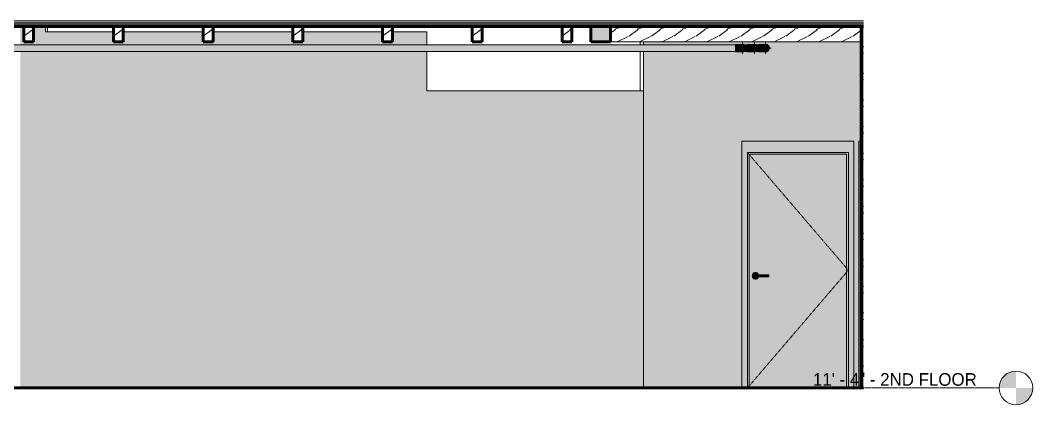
# Model space of a CAD drawing. Header units: inches. Extents: x -3547 to 1646, y 123 to 485.
# Drawn here: x -1400 to -1038.8, y 130 to 267.2 of the extents above; entities that cross this region are included whole.
import ezdxf

# ---------------------------------------------------------------- set-up
doc = ezdxf.new("R2010")
doc.units = ezdxf.units.IN
doc.header["$MEASUREMENT"] = 0
doc.linetypes.add('Dash 1_16_', pattern=[0.125, 0.0625, -0.0625])
doc.linetypes.add('Grid Line 1_2_', pattern=[0.875, 0.5, -0.125, 0.125, -0.125])
for name, color, linetype, lineweight in [('0-2', 7, 'Continuous', 9), ('0-3', 50, 'Continuous', 5), ('A-DOOR', 31, 'Continuous', 18), ('A-DOOR-1', 31, 'Continuous', 9), ('A-DOOR-2', 31, 'Dash 1_16_', 9), ('A-DOOR-FRAM', 31, 'Continuous', 9), ('A-DOOR-FRAM-1', 31, 'Continuous', 18), ('A-FLOR-1', 8, 'Continuous', 5), ('A-FLOR-2', 250, 'Continuous', 60), ('A-FLOR-3', 10, 'Continuous', 18), ('A-FLOR-LEVL', 51, 'Continuous', 9), ('A-FLOR-LEVL-1', 51, 'Grid Line 1_2_', 9), ('A-FLOR-MCUT-1', 10, 'Continuous', 18), ('A-FLOR-PATT-1', 7, 'Continuous', 9), ('A-FLOR-PATT-3', 253, 'Continuous', 9), ('A-WALL', 113, 'Continuous', 18), ('A-WALL-PATT-1', 111, 'Continuous', 9), ('I-WALL', 2, 'Continuous', 18), ('I-WALL-1', 2, 'Continuous', 5), ('I-WALL-2', 2, 'Continuous', 60), ('P-PIPE', 3, 'Continuous', 9), ('P-PIPE-1', 3, 'Continuous', 5), ('P-PIPE-CNTR', 3, 'Continuous', 9), ('S-BEAM', 12, 'Continuous', 9), ('S-BEAM-1', 250, 'Continuous', 60), ('S-BEAM-2', 7, 'Continuous', 9), ('S-BEAM-3', 35, 'Continuous', 9)]:
    doc.layers.add(name, color=color, linetype=linetype, lineweight=lineweight)
doc.styles.add('Century Gothic', font='ufonts.com_century-gothic.ttf', dxfattribs={"height": 4.5})
pattern_1 = [(0, (0.359, 0), (0, 2.399), []), (315, (0.359, 0), (2.3985062, 0), [3.393, -3.393]), (45, (0.359, 0), (2.3985062, 0), [3.393, -3.393])]
pattern_2 = [(216.87, (3.558, 7.997), (23.9897714, 15.99364286), [3.998, -35.986]), (206.565, (8.356, 5.598), (-7.9970807, -7.996619), [8.941, -8.941]), (198.435, (8.356, 1.599), (-15.9938446, -7.9970983), [5.058, -20.23])]

# ---------------------------------------------------------------- blocks, each defined once
blk = doc.blocks.new('CTR - 1st Phase - Shell_rvt-2-INTERIOR ELEVATION - CORRIDOR WEST _202_W_ - 2ND FLOOR - WEST WALL2')
at = {"layer": 'A-FLOR-1'}
blk.add_hatch(color=256, dxfattribs=at).paths.add_polyline_path([(2916.39, 265.75), (3498.95, 265.75), (3498.95, 266.25), (2449.58, 266.25), (2449.58, 265.75), (2908.19, 265.75)], flags=0)
at = {"layer": 'A-FLOR-PATT-1'}
h = blk.add_hatch(dxfattribs=at)
h.set_pattern_fill('FP_10', color=256, style=0, pattern_type=2)
h.set_pattern_definition(pattern_1)
h.paths.add_polyline_path([(3466.13, 267), (3498.95, 267), (3498.95, 267.18), (2449.58, 267.18), (2449.58, 267), (3457.92, 267)], flags=0)
h = blk.add_hatch(dxfattribs=at)
h.set_pattern_fill('FP_10', color=256, style=0, pattern_type=2)
h.set_pattern_definition(pattern_1)
h.paths.add_polyline_path([(2449.58, 265), (3498.95, 265), (3498.95, 265.75), (2449.58, 265.75)], flags=0)
at = {"layer": 'A-FLOR-PATT-3'}
h = blk.add_hatch(dxfattribs=at)
h.set_pattern_fill('FP_11', color=256, style=0, pattern_type=2)
h.set_pattern_definition([(0, (0.359, 0), (7.68, 1.92), [0.634, -5.126, 0.634, -5.126, -30.72]), (0, (0.359, 0), (7.68, 1.92), [-11.52, 0.634, -10.886, 0.634, -5.126, -13.44]), (0, (0.359, 0), (7.68, 1.92), [-28.8, 0.634, -3.206, 0.634, -8.966]), (120, (3.239, 0.96), (-5.5027688, 5.6910751), [0.634, -5.126, 0.634, -5.126, -30.72]), (120, (3.239, 0.96), (-5.5027688, 5.6910751), [-11.52, 0.634, -10.886, 0.634, -5.126, -13.44]), (120, (3.239, 0.96), (-5.5027688, 5.6910751), [-28.8, 0.634, -3.206, 0.634, -8.966]), (240, (4.199, 4.8), (-2.1772312, -7.6110751), [0.634, -5.126, 0.634, -5.126, -30.72]), (240, (4.199, 4.8), (-2.1772312, -7.6110751), [-11.52, 0.634, -10.886, 0.634, -5.126, -13.44]), (240, (4.199, 4.8), (-2.1772312, -7.6110751), [-28.8, 0.634, -3.206, 0.634, -8.966])])
h.paths.add_polyline_path([(2449.58, 266.25), (3498.95, 266.25), (3498.95, 267), (2449.58, 267)], flags=0)
at = {"layer": 'A-FLOR-2'}
for p, q in [((2449.58, 265), (3498.95, 265)), ((3498.95, 136), (2449.58, 136))]:
    blk.add_line(p, q, dxfattribs=at)
at = {"layer": 'A-FLOR-3'}
for p, q in [((3207.87, 265), (3207.87, 263)), ((3419.28, 259.5), (3419.28, 258.44)), ((3419.28, 256.06), (3419.28, 242))]:
    blk.add_line(p, q, dxfattribs=at)
at = {"layer": 'A-FLOR-MCUT-1'}
for p, q in [((3498.95, 267), (2449.58, 267)), ((3498.95, 266.25), (2449.58, 266.25)), ((3498.95, 265.75), (2449.58, 265.75))]:
    blk.add_line(p, q, dxfattribs=at)
blk = doc.blocks.new('LVL-Laminated Veneer Lumber - 4X6 S_ PINE - NO_ 1-1619292-INTERIOR ELEVATION - CORRIDOR WEST _202_W_ - 2ND FLOOR - WEST WALL2')
at = {"layer": 'S-BEAM'}
h = blk.add_hatch(dxfattribs=at)
h.set_pattern_fill('FP_14', color=256, style=0, pattern_type=2)
h.set_pattern_definition(pattern_2)
h.paths.add_polyline_path([(3359.37, 259.5), (3362.87, 259.5), (3362.87, 265), (3359.37, 265)], flags=0)
at = {"layer": 'S-BEAM-1'}
for p, q in [((3362.87, 265), (3359.37, 265)), ((3359.37, 265), (3359.37, 259.5)), ((3362.87, 259.5), (3362.87, 265)), ((3359.37, 259.5), (3362.87, 259.5))]:
    blk.add_line(p, q, dxfattribs=at)
blk = doc.blocks.new('LVL-Laminated Veneer Lumber - 4X6 S_ PINE - NO_ 1-V25-INTERIOR ELEVATION - CORRIDOR WEST _202_W_ - 2ND FLOOR - WEST WALL2')
at = {"layer": 'S-BEAM'}
h = blk.add_hatch(dxfattribs=at)
h.set_pattern_fill('FP_14', color=256, style=0, pattern_type=2)
h.set_pattern_definition(pattern_2)
h.paths.add_polyline_path([(3330.87, 259.5), (3330.87, 265), (3327.37, 265), (3327.37, 259.5)], flags=0)
at = {"layer": 'S-BEAM-1'}
for p, q in [((3330.87, 265), (3327.37, 265)), ((3327.37, 265), (3327.37, 259.5)), ((3330.87, 259.5), (3330.87, 265)), ((3327.37, 259.5), (3330.87, 259.5))]:
    blk.add_line(p, q, dxfattribs=at)
blk = doc.blocks.new('LVL-Laminated Veneer Lumber - 4X6 S_ PINE - NO_ 1-V26-INTERIOR ELEVATION - CORRIDOR WEST _202_W_ - 2ND FLOOR - WEST WALL2')
at = {"layer": 'S-BEAM'}
h = blk.add_hatch(dxfattribs=at)
h.set_pattern_fill('FP_14', color=256, style=0, pattern_type=2)
h.set_pattern_definition(pattern_2)
h.paths.add_polyline_path([(3298.87, 259.5), (3298.87, 265), (3295.37, 265), (3295.37, 259.5)], flags=0)
at = {"layer": 'S-BEAM-1'}
for p, q in [((3298.87, 265), (3295.37, 265)), ((3295.37, 265), (3295.37, 259.5)), ((3298.87, 259.5), (3298.87, 265)), ((3295.37, 259.5), (3298.87, 259.5))]:
    blk.add_line(p, q, dxfattribs=at)
blk = doc.blocks.new('LVL-Laminated Veneer Lumber - 4X6 S_ PINE - NO_ 1-1619293-INTERIOR ELEVATION - CORRIDOR WEST _202_W_ - 2ND FLOOR - WEST WALL2')
at = {"layer": 'S-BEAM'}
h = blk.add_hatch(dxfattribs=at)
h.set_pattern_fill('FP_14', color=256, style=0, pattern_type=2)
h.set_pattern_definition(pattern_2)
h.paths.add_polyline_path([(3266.87, 259.5), (3266.87, 265), (3263.37, 265), (3263.37, 259.5)], flags=0)
at = {"layer": 'S-BEAM-1'}
for p, q in [((3266.87, 265), (3263.37, 265)), ((3263.37, 265), (3263.37, 259.5)), ((3266.87, 259.5), (3266.87, 265)), ((3263.37, 259.5), (3266.87, 259.5))]:
    blk.add_line(p, q, dxfattribs=at)
blk = doc.blocks.new('LVL-Laminated Veneer Lumber - 4X6 S_ PINE - NO_ 1-V27-INTERIOR ELEVATION - CORRIDOR WEST _202_W_ - 2ND FLOOR - WEST WALL2')
at = {"layer": 'S-BEAM'}
h = blk.add_hatch(dxfattribs=at)
h.set_pattern_fill('FP_14', color=256, style=0, pattern_type=2)
h.set_pattern_definition(pattern_2)
h.paths.add_polyline_path([(3234.87, 259.5), (3234.87, 265), (3231.37, 265), (3231.37, 259.5)], flags=0)
at = {"layer": 'S-BEAM-1'}
for p, q in [((3234.87, 265), (3231.37, 265)), ((3231.37, 265), (3231.37, 259.5)), ((3234.87, 259.5), (3234.87, 265)), ((3231.37, 259.5), (3234.87, 259.5))]:
    blk.add_line(p, q, dxfattribs=at)
blk = doc.blocks.new('LVL-Laminated Veneer Lumber - 4X6 S_ PINE - NO_ 1-V28-INTERIOR ELEVATION - CORRIDOR WEST _202_W_ - 2ND FLOOR - WEST WALL2')
at = {"layer": 'S-BEAM'}
h = blk.add_hatch(dxfattribs=at)
h.set_pattern_fill('FP_14', color=256, style=0, pattern_type=2)
h.set_pattern_definition(pattern_2)
h.paths.add_polyline_path([(3202.87, 259.5), (3202.87, 265), (3199.37, 265), (3199.37, 259.5)], flags=0)
at = {"layer": 'S-BEAM-1'}
for p, q in [((3202.87, 265), (3199.37, 265)), ((3199.37, 265), (3199.37, 259.5)), ((3202.87, 259.5), (3202.87, 265)), ((3199.37, 259.5), (3202.87, 259.5))]:
    blk.add_line(p, q, dxfattribs=at)
blk = doc.blocks.new('LVL-Laminated Veneer Lumber - 4X6 S_ PINE - NO_ 1-V36-INTERIOR ELEVATION - CORRIDOR WEST _202_W_ - 2ND FLOOR - WEST WALL2')
at = {"layer": 'S-BEAM'}
h = blk.add_hatch(dxfattribs=at)
h.set_pattern_fill('FP_14', color=256, style=0, pattern_type=2)
h.set_pattern_definition(pattern_2)
h.paths.add_polyline_path([(3391.37, 259.5), (3394.87, 259.5), (3394.87, 265), (3391.37, 265)], flags=0)
at = {"layer": 'S-BEAM-1'}
for p, q in [((3394.87, 265), (3391.37, 265)), ((3391.37, 265), (3391.37, 259.5)), ((3394.87, 259.5), (3394.87, 265)), ((3391.37, 259.5), (3394.87, 259.5))]:
    blk.add_line(p, q, dxfattribs=at)
blk = doc.blocks.new('LVL-Laminated Veneer Lumber - _2_SISTERED 4X6 PINE-2259914-INTERIOR ELEVATION - CORRIDOR WEST _202_W_ - 2ND FLOOR - WEST WALL2')
at = {"layer": 'S-BEAM-3'}
blk.add_hatch(color=256, dxfattribs=at).paths.add_polyline_path([(3408.67, 259.5), (3408.67, 265), (3401.67, 265), (3401.67, 259.5)], flags=0)
at = {"layer": 'S-BEAM-1'}
for p, q in [((3408.67, 265), (3401.67, 265)), ((3401.67, 265), (3401.67, 259.5)), ((3408.67, 259.5), (3408.67, 265)), ((3401.67, 259.5), (3408.67, 259.5))]:
    blk.add_line(p, q, dxfattribs=at)
blk = doc.blocks.new('LVL-Laminated Veneer Lumber - 4X6 S_ PINE - NO_ 1-2391457-INTERIOR ELEVATION - CORRIDOR WEST _202_W_ - 2ND FLOOR - WEST WALL2')
at = {"layer": 'S-BEAM-2'}
h = blk.add_hatch(dxfattribs=at)
h.set_pattern_fill('FP_14', color=256, style=0, pattern_type=2)
h.set_pattern_definition(pattern_2)
h.paths.add_polyline_path([(3466.13, 259.5), (3498.05, 259.5), (3498.05, 265), (3408.67, 265), (3408.69, 259.5), (3457.92, 259.5)], flags=0)
blk.add_line((3498.05, 259.5), (3408.67, 259.5), dxfattribs=at)
blk = doc.blocks.new('CTR - 1st Phase - Structure_rvt-2-INTERIOR ELEVATION - CORRIDOR WEST _202_W_ - 2ND FLOOR - WEST WALL2')
at = {"layer": '0-2'}
for name in ['LVL-Laminated Veneer Lumber - 4X6 S_ PINE - NO_ 1-V28-INTERIOR ELEVATION - CORRIDOR WEST _202_W_ - 2ND FLOOR - WEST WALL2', 'LVL-Laminated Veneer Lumber - 4X6 S_ PINE - NO_ 1-V27-INTERIOR ELEVATION - CORRIDOR WEST _202_W_ - 2ND FLOOR - WEST WALL2', 'LVL-Laminated Veneer Lumber - 4X6 S_ PINE - NO_ 1-1619293-INTERIOR ELEVATION - CORRIDOR WEST _202_W_ - 2ND FLOOR - WEST WALL2', 'LVL-Laminated Veneer Lumber - 4X6 S_ PINE - NO_ 1-V26-INTERIOR ELEVATION - CORRIDOR WEST _202_W_ - 2ND FLOOR - WEST WALL2', 'LVL-Laminated Veneer Lumber - 4X6 S_ PINE - NO_ 1-V25-INTERIOR ELEVATION - CORRIDOR WEST _202_W_ - 2ND FLOOR - WEST WALL2', 'LVL-Laminated Veneer Lumber - 4X6 S_ PINE - NO_ 1-1619292-INTERIOR ELEVATION - CORRIDOR WEST _202_W_ - 2ND FLOOR - WEST WALL2', 'LVL-Laminated Veneer Lumber - 4X6 S_ PINE - NO_ 1-V36-INTERIOR ELEVATION - CORRIDOR WEST _202_W_ - 2ND FLOOR - WEST WALL2', 'LVL-Laminated Veneer Lumber - _2_SISTERED 4X6 PINE-2259914-INTERIOR ELEVATION - CORRIDOR WEST _202_W_ - 2ND FLOOR - WEST WALL2', 'LVL-Laminated Veneer Lumber - 4X6 S_ PINE - NO_ 1-2391457-INTERIOR ELEVATION - CORRIDOR WEST _202_W_ - 2ND FLOOR - WEST WALL2']:
    blk.add_blockref(name, (0, 0), dxfattribs=at)
blk = doc.blocks.new('Elbow - PVC - Sch 40 - Standard-2079255-INTERIOR ELEVATION - CORRIDOR WEST _202_W_ - 2ND FLOOR - WEST WALL2')
at = {"layer": 'P-PIPE'}
for points in [[(3462.03, 257.25), (3462.62, 257.25), (3462.62, 258.59), (3461.47, 258.59), (3461.47, 257.25)], [(3462.62, 255.91), (3462.62, 257.25), (3461.47, 257.25), (3461.47, 255.91), (3462.03, 255.91)], [(3462.62, 257.25), (3462.66, 257.25), (3462.7, 257.6), (3462.85, 257.94), (3463.05, 258.2), (3463.38, 258.44), (3463.67, 258.56), (3463.88, 258.59), (3462.84, 258.59), (3462.62, 258.59), (3462.62, 257.39)], [(3462.62, 255.91), (3463.92, 255.92), (3463.61, 255.97), (3463.31, 256.1), (3463, 256.36), (3462.82, 256.62), (3462.7, 256.93), (3462.65, 257.25), (3462.62, 257.25), (3462.62, 255.95)]]:
    blk.add_hatch(color=256, dxfattribs=at).paths.add_polyline_path(points, flags=0)
h = blk.add_hatch(color=256, dxfattribs=at)
h.paths.add_polyline_path([(3464, 255.91), (3464.35, 255.95), (3464.69, 256.1), (3464.95, 256.3), (3465.19, 256.63), (3465.3, 256.94), (3465.34, 257.28), (3465.3, 257.6), (3465.15, 257.94), (3464.95, 258.2), (3464.59, 258.45), (3464.31, 258.55), (3464, 258.59), (3463.65, 258.55), (3463.31, 258.4), (3463.05, 258.2), (3462.81, 257.87), (3462.7, 257.58), (3462.66, 257.24), (3462.7, 256.9), (3462.85, 256.56), (3463.05, 256.3), (3463.41, 256.05), (3463.69, 255.95)], flags=0)
h.paths.add_polyline_path([(3464, 256.06), (3463.69, 256.1), (3463.35, 256.26), (3463.16, 256.41), (3462.97, 256.66), (3462.85, 256.94), (3462.81, 257.25), (3462.85, 257.56), (3462.97, 257.84), (3463.16, 258.09), (3463.41, 258.28), (3463.69, 258.4), (3464.08, 258.43), (3464.31, 258.4), (3464.63, 258.25), (3464.84, 258.09), (3465.03, 257.84), (3465.15, 257.56), (3465.19, 257.25), (3465.15, 256.94), (3464.99, 256.61), (3464.84, 256.41), (3464.59, 256.22), (3464.31, 256.1), (3464.04, 256.07)], flags=0)
for p, q in [((3462.62, 258.59), (3461.47, 258.59)), ((3461.47, 257.25), (3461.47, 258.59)), ((3461.47, 255.91), (3461.47, 257.25)), ((3461.47, 255.91), (3462.62, 255.91))]:
    blk.add_line(p, q, dxfattribs=at)
at = {"layer": 'P-PIPE', "flags": 128}
for points in [[(3462.62, 258.59), (3462.68, 258.59), (3462.73, 258.59), (3462.79, 258.59), (3462.84, 258.59), (3462.9, 258.59), (3462.95, 258.59), (3463, 258.59), (3463.06, 258.59), (3463.11, 258.59), (3463.16, 258.59), (3463.21, 258.59), (3463.26, 258.59), (3463.31, 258.59), (3463.36, 258.59), (3463.4, 258.59), (3463.45, 258.59), (3463.49, 258.59), (3463.53, 258.59), (3463.57, 258.59), (3463.61, 258.59), (3463.65, 258.59), (3463.68, 258.59), (3463.72, 258.59), (3463.75, 258.59), (3463.78, 258.59), (3463.81, 258.59), (3463.84, 258.59), (3463.86, 258.59), (3463.89, 258.59), (3463.91, 258.59), (3463.93, 258.59), (3463.94, 258.59), (3463.96, 258.59), (3463.97, 258.59), (3463.98, 258.59), (3463.99, 258.59), (3463.99, 258.59), (3464, 258.59), (3464, 258.59), (3464, 258.59)], [(3464, 258.59), (3464.05, 258.59), (3464.11, 258.59), (3464.16, 258.58), (3464.21, 258.58), (3464.27, 258.57), (3464.32, 258.56), (3464.37, 258.54), (3464.42, 258.53), (3464.47, 258.51), (3464.52, 258.49), (3464.57, 258.47), (3464.62, 258.44), (3464.67, 258.42), (3464.71, 258.39), (3464.76, 258.36), (3464.8, 258.33), (3464.85, 258.3), (3464.89, 258.26), (3464.93, 258.22), (3464.96, 258.19), (3465, 258.15), (3465.04, 258.11), (3465.07, 258.06), (3465.1, 258.02), (3465.13, 257.98), (3465.16, 257.93), (3465.19, 257.88), (3465.21, 257.84), (3465.23, 257.79), (3465.25, 257.74), (3465.27, 257.69), (3465.29, 257.64), (3465.3, 257.58), (3465.31, 257.53), (3465.32, 257.48), (3465.33, 257.43), (3465.34, 257.37), (3465.34, 257.32), (3465.34, 257.26), (3465.34, 257.25)], [(3465.34, 257.25), (3465.34, 257.2), (3465.34, 257.14), (3465.33, 257.09), (3465.33, 257.04), (3465.32, 256.98), (3465.31, 256.93), (3465.29, 256.88), (3465.28, 256.83), (3465.26, 256.78), (3465.24, 256.73), (3465.22, 256.68), (3465.19, 256.63), (3465.17, 256.58), (3465.14, 256.54), (3465.11, 256.49), (3465.08, 256.45), (3465.05, 256.4), (3465.01, 256.36), (3464.97, 256.32), (3464.94, 256.29), (3464.9, 256.25), (3464.86, 256.21), (3464.81, 256.18), (3464.77, 256.15), (3464.73, 256.12), (3464.68, 256.09), (3464.63, 256.06), (3464.59, 256.04), (3464.54, 256.02), (3464.49, 256), (3464.44, 255.98), (3464.39, 255.96), (3464.33, 255.95), (3464.28, 255.94), (3464.23, 255.93), (3464.18, 255.92), (3464.12, 255.91), (3464.07, 255.91), (3464.01, 255.91), (3464, 255.91)], [(3464, 255.91), (3464, 255.91), (3464, 255.91), (3463.99, 255.91), (3463.98, 255.91), (3463.97, 255.91), (3463.96, 255.91), (3463.95, 255.91), (3463.93, 255.91), (3463.91, 255.91), (3463.89, 255.91), (3463.87, 255.91), (3463.84, 255.91), (3463.82, 255.91), (3463.79, 255.91), (3463.76, 255.91), (3463.73, 255.91), (3463.69, 255.91), (3463.66, 255.91), (3463.62, 255.91), (3463.58, 255.91), (3463.54, 255.91), (3463.5, 255.91), (3463.46, 255.91), (3463.41, 255.91), (3463.37, 255.91), (3463.32, 255.91), (3463.27, 255.91), (3463.22, 255.91), (3463.17, 255.91), (3463.12, 255.91), (3463.07, 255.91), (3463.02, 255.91), (3462.97, 255.91), (3462.91, 255.91), (3462.86, 255.91), (3462.8, 255.91), (3462.75, 255.91), (3462.69, 255.91), (3462.64, 255.91), (3462.62, 255.91)]]:
    blk.add_lwpolyline(points, dxfattribs=at)
at = {"layer": 'P-PIPE'}
for start, end in [(0, 180), (180, 0)]:
    blk.add_arc((3464, 257.25), 1.34, start, end, dxfattribs=at)
blk = doc.blocks.new('HOLLOW METAL - UNIT DOOR-2191978-INTERIOR ELEVATION - CORRIDOR WEST _202_W_ - 2ND FLOOR - WEST WALL2')
at = {"layer": 'A-DOOR'}
h = blk.add_hatch(color=256, dxfattribs=at)
h.paths.add_polyline_path([(3466.13, 136), (3492.9, 136), (3492.9, 219.38), (3458.15, 219.38), (3458.15, 136)], flags=0)
h.paths.add_polyline_path([(3460.38, 174.82), (3460.07, 174.86), (3459.79, 174.98), (3459.54, 175.16), (3459.36, 175.41), (3459.24, 175.69), (3459.2, 176), (3459.24, 176.31), (3459.36, 176.59), (3459.54, 176.84), (3459.79, 177.02), (3460.07, 177.14), (3460.38, 177.18), (3460.68, 177.14), (3461.03, 176.98), (3461.21, 176.84), (3461.4, 176.59), (3461.48, 176.39), (3465.2, 176.38), (3465.2, 175.61), (3461.48, 175.61), (3461.4, 175.41), (3461.21, 175.16), (3460.97, 174.98), (3460.68, 174.86)], flags=0)
h = blk.add_hatch(color=256, dxfattribs=at)
h.paths.add_polyline_path([(3460.2, 175.72), (3460.11, 175.88), (3460.1, 175.9), (3460.08, 176), (3460.11, 176.14), (3460.18, 176.25), (3460.19, 176.25), (3460.14, 175.99), (3460.19, 175.75)], flags=0)
h.paths.add_polyline_path([(3460.38, 174.82), (3460.68, 174.86), (3461, 175), (3461.21, 175.16), (3461.4, 175.41), (3461.48, 175.61), (3460.36, 175.62), (3460.22, 175.71), (3460.2, 175.75), (3460.14, 176.01), (3460.22, 176.29), (3460.32, 176.36), (3460.39, 176.38), (3460.57, 176.38), (3460.66, 176.38), (3461.48, 176.39), (3461.4, 176.59), (3461.21, 176.84), (3460.97, 177.02), (3460.68, 177.14), (3460.38, 177.18), (3460.07, 177.14), (3459.73, 176.98), (3459.54, 176.84), (3459.36, 176.59), (3459.24, 176.31), (3459.2, 176), (3459.24, 175.69), (3459.36, 175.41), (3459.54, 175.16), (3459.79, 174.98), (3460.07, 174.86)], flags=0)
for points in [[(3461.07, 175.61), (3461.07, 176), (3460.08, 176), (3460.13, 175.83), (3460.18, 175.75), (3460.23, 175.7), (3460.33, 175.64), (3460.41, 175.62), (3460.58, 175.61), (3460.65, 175.62), (3461.03, 175.62)], [(3462.03, 176), (3465.2, 176), (3465.2, 176.39), (3461.07, 176.38), (3461.07, 176), (3461.56, 176)], [(3461.98, 175.61), (3465.2, 175.62), (3465.2, 176), (3461.07, 176), (3461.07, 175.61), (3461.72, 175.61)]]:
    blk.add_hatch(color=256, dxfattribs=at).paths.add_polyline_path(points, flags=0)
h = blk.add_hatch(color=256, dxfattribs=at)
h.paths.add_polyline_path([(3460.2, 176.28), (3460.11, 176.13), (3460.1, 176.1), (3460.1, 176), (3460.13, 176), (3460.19, 176.25)], flags=0)
h.paths.add_polyline_path([(3460.97, 176), (3461.07, 176), (3461.07, 176.39), (3461, 176.38), (3460.46, 176.38), (3460.48, 176.39), (3460.32, 176.36), (3460.22, 176.29), (3460.2, 176.25), (3460.13, 176), (3460.88, 176)], flags=0)
at = {"layer": 'A-DOOR-FRAM-1'}
for points in [[(3493.52, 136), (3495.52, 136), (3495.52, 224), (3455.52, 224), (3455.52, 136), (3457.52, 136), (3457.52, 220), (3493.52, 220), (3493.52, 201.58)], [(3492.9, 136), (3493.52, 136), (3493.52, 220), (3457.52, 220), (3457.52, 136), (3458.15, 136), (3458.15, 219.38), (3492.9, 219.38), (3492.9, 201.58)]]:
    blk.add_hatch(color=256, dxfattribs=at).paths.add_polyline_path(points, flags=0)
at = {"layer": 'A-DOOR-1'}
for p, q in [((3465.2, 176.39), (3461.07, 176.39)), ((3461.07, 175.61), (3465.2, 175.61)), ((3465.2, 176.39), (3465.2, 176)), ((3465.2, 176), (3465.2, 175.61))]:
    blk.add_line(p, q, dxfattribs=at)
at = {"layer": 'A-DOOR-1', "flags": 128}
for points in [[(3461.07, 176.39), (3461.04, 176.39), (3461.02, 176.39), (3461, 176.39), (3460.97, 176.39), (3460.95, 176.39), (3460.93, 176.39), (3460.9, 176.39), (3460.88, 176.39), (3460.86, 176.39), (3460.84, 176.39), (3460.82, 176.39), (3460.79, 176.39), (3460.77, 176.39), (3460.75, 176.39), (3460.73, 176.39), (3460.71, 176.39), (3460.7, 176.39), (3460.68, 176.39), (3460.66, 176.39), (3460.64, 176.39), (3460.63, 176.39), (3460.61, 176.39), (3460.6, 176.39), (3460.58, 176.39), (3460.57, 176.39), (3460.56, 176.39), (3460.55, 176.39), (3460.54, 176.39), (3460.53, 176.39), (3460.52, 176.39), (3460.51, 176.39), (3460.5, 176.39), (3460.5, 176.39), (3460.49, 176.39), (3460.49, 176.39), (3460.48, 176.39), (3460.48, 176.39), (3460.48, 176.39), (3460.48, 176.39)], [(3460.48, 175.61), (3460.48, 175.61), (3460.48, 175.61), (3460.48, 175.61), (3460.48, 175.61), (3460.49, 175.61), (3460.49, 175.61), (3460.5, 175.61), (3460.51, 175.61), (3460.51, 175.61), (3460.52, 175.61), (3460.53, 175.61), (3460.54, 175.61), (3460.55, 175.61), (3460.57, 175.61), (3460.58, 175.61), (3460.59, 175.61), (3460.61, 175.61), (3460.62, 175.61), (3460.64, 175.61), (3460.66, 175.61), (3460.67, 175.61), (3460.69, 175.61), (3460.71, 175.61), (3460.73, 175.61), (3460.75, 175.61), (3460.77, 175.61), (3460.79, 175.61), (3460.81, 175.61), (3460.83, 175.61), (3460.85, 175.61), (3460.88, 175.61), (3460.9, 175.61), (3460.92, 175.61), (3460.94, 175.61), (3460.97, 175.61), (3460.99, 175.61), (3461.01, 175.61), (3461.04, 175.61), (3461.06, 175.61), (3461.07, 175.61)]]:
    blk.add_lwpolyline(points, dxfattribs=at)
at = {"layer": 'A-DOOR-1'}
for start, end in [(19.6343, 180), (180, 340.4367)]:
    blk.add_arc((3460.38, 176), 1.18, start, end, dxfattribs=at)
at = {"layer": 'A-DOOR-2'}
for p, q in [((3457.52, 220), (3493.52, 178)), ((3493.52, 178), (3457.52, 136))]:
    blk.add_line(p, q, dxfattribs=at)
at = {"layer": 'A-DOOR-FRAM'}
for p, q in [((3495.52, 224), (3455.52, 224)), ((3455.52, 224), (3455.52, 136)), ((3495.52, 224), (3495.52, 136)), ((3457.52, 220), (3493.52, 220)), ((3457.52, 136), (3457.52, 220)), ((3458.15, 219.38), (3492.9, 219.38)), ((3458.15, 136), (3458.15, 219.38)), ((3492.9, 219.38), (3492.9, 136)), ((3493.52, 220), (3493.52, 136))]:
    blk.add_line(p, q, dxfattribs=at)
blk = doc.blocks.new('HOLLOW METAL - UNIT DOOR-V47-INTERIOR ELEVATION - CORRIDOR WEST _202_W_ - 2ND FLOOR - WEST WALL2')
at = {"layer": 'A-DOOR-FRAM-1'}
blk.add_hatch(color=256, dxfattribs=at).paths.add_polyline_path([(3497.3, 136), (3498.05, 136), (3498.05, 224), (3497.3, 224), (3497.3, 201.58)], flags=0)
at = {"layer": 'A-DOOR-FRAM'}
for p in [(3498.05, 224), (3497.3, 136)]:
    blk.add_line(p, (3497.3, 224), dxfattribs=at)
blk = doc.blocks.new('Level - Level Head - Circle-50818-INTERIOR ELEVATION - CORRIDOR WEST _202_W_ - 2ND FLOOR - WEST WALL2')
at = {"layer": 'A-FLOR-LEVL'}
h = blk.add_hatch(color=256, dxfattribs=at)
edge = h.paths.add_edge_path(flags=0)
edge.add_line((3553.3, 136), (3547.3, 136))
edge.add_arc((3553.3, 136), 6, 90, 180, ccw=False)
edge.add_line((3553.3, 142), (3553.3, 136))
h = blk.add_hatch(color=256, dxfattribs=at)
edge = h.paths.add_edge_path(flags=0)
edge.add_line((3553.3, 130), (3553.3, 136))
edge.add_line((3553.3, 136), (3559.3, 136))
edge.add_arc((3553.3, 136), 6, 270, 360, ccw=False)
blk.add_circle((3553.3, 136), 6, dxfattribs=at)

msp = doc.modelspace()

# ---------------------------------------------------------------- hatches: boundary and pattern name
at = {"layer": 'A-WALL-PATT-1'}
h = msp.add_hatch(dxfattribs=at)
h.set_pattern_fill('FP_13', color=256, style=0, pattern_type=2)
h.set_pattern_definition([(0, (-4597.7524, 0), (15.36, 3.84), [0.634, -10.886, 0.634, -10.886, -61.44]), (0, (-4597.7524, 0), (15.36, 3.84), [-23.04, 0.634, -22.406, 0.634, -10.886, -26.88]), (0, (-4597.7524, 0), (15.36, 3.84), [-57.6, 0.634, -7.046, 0.634, -18.566]), (120, (-4591.9924, 1.92), (-11.0055376, 11.38215), [0.634, -10.886, 0.634, -10.886, -61.44]), (120, (-4591.9924, 1.92), (-11.0055376, 11.38215), [-23.04, 0.634, -22.406, 0.634, -10.886, -26.88]), (120, (-4591.9924, 1.92), (-11.0055376, 11.38215), [-57.6, 0.634, -7.046, 0.634, -18.566]), (240, (-4590.0724, 9.6), (-4.3544624, -15.22215), [0.634, -10.886, 0.634, -10.886, -61.44]), (240, (-4590.0724, 9.6), (-4.3544624, -15.22215), [-23.04, 0.634, -22.406, 0.634, -10.886, -26.88]), (240, (-4590.0724, 9.6), (-4.3544624, -15.22215), [-57.6, 0.634, -7.046, 0.634, -18.566])])
h.paths.add_polyline_path([(-1099.44, 136), (-1099.44, 265), (-1100.06, 265), (-1100.06, 136)], flags=0)
h = msp.add_hatch(dxfattribs=at)
h.set_pattern_fill('FP_12', color=256, style=0, pattern_type=2)
h.set_pattern_definition([(45, (-4597.7524, 0), (-4.751758, 4.751758), []), (45, (-4597.7524, 7.2), (-4.751758, 4.751758), [])])
h.paths.add_polyline_path([(-1099.16, 136), (-1099.16, 265), (-1099.44, 265), (-1099.44, 136)], flags=0)
at = {"layer": 'I-WALL'}
h = msp.add_hatch(color=256, dxfattribs=at)
h.paths.add_polyline_path([(-1391.01, 136), (-1254.95, 136), (-1254.95, 256.06), (-1391.01, 256.06), (-1391.01, 201.58)], flags=0)
h.paths.add_polyline_path([(-1312.49, 258.44), (-1254.95, 258.44), (-1254.95, 263), (-1267.24, 263), (-1267.24, 259.5), (-1270.74, 259.5), (-1270.74, 263), (-1299.24, 263), (-1299.24, 259.5), (-1302.74, 259.5), (-1302.74, 263), (-1331.24, 263), (-1331.24, 259.5), (-1334.74, 259.5), (-1334.74, 263), (-1363.24, 263), (-1363.24, 259.5), (-1366.74, 259.5), (-1366.74, 263), (-1391.01, 263), (-1391.01, 258.44), (-1314.54, 258.44)], flags=0)
at = {"layer": 'I-WALL-1'}
h = msp.add_hatch(color=256, dxfattribs=at)
h.paths.add_polyline_path([(-1391.01, 136), (-1391.01, 256.06), (-1400.01, 256.06), (-1400.01, 136), (-1394.54, 136)], flags=0)
h.paths.add_polyline_path([(-1392.49, 258.44), (-1391.01, 258.44), (-1391.01, 265), (-1395.24, 265), (-1395.24, 259.5), (-1398.74, 259.5), (-1398.74, 265), (-1400.01, 265), (-1400.01, 258.44), (-1394.54, 258.44)], flags=0)
h = msp.add_hatch(color=256, dxfattribs=at)
h.paths.add_polyline_path([(-1142.43, 258.59), (-1142.78, 258.52), (-1142.68, 258.55), (-1142.47, 258.59)], flags=0)
h.paths.add_polyline_path([(-1138.19, 258.59), (-1138.54, 258.52), (-1138.44, 258.55), (-1138.22, 258.59)], flags=0)
h.paths.add_polyline_path([(-1134.19, 258.59), (-1134.54, 258.52), (-1134.44, 258.55), (-1134.23, 258.59)], flags=0)
h.paths.add_polyline_path([(-1100.81, 136), (-1100.81, 224), (-1100.06, 224), (-1100.06, 259.5), (-1177.7, 259.5), (-1177.7, 258.44), (-1144.89, 258.44), (-1144.89, 258.59), (-1142.24, 258.58), (-1142.01, 258.55), (-1141.68, 258.44), (-1140.64, 258.44), (-1140.64, 258.59), (-1138.11, 258.59), (-1137.76, 258.55), (-1137.44, 258.44), (-1136.64, 258.44), (-1136.64, 258.59), (-1134.03, 258.58), (-1133.76, 258.55), (-1133.44, 258.41), (-1133.16, 258.2), (-1132.95, 257.92), (-1132.81, 257.56), (-1132.77, 257.25), (-1132.81, 256.9), (-1132.96, 256.56), (-1133.16, 256.3), (-1133.44, 256.09), (-1133.8, 255.95), (-1134.19, 255.91), (-1136.64, 255.91), (-1136.64, 256.06), (-1137.5, 256.06), (-1137.8, 255.95), (-1138.19, 255.91), (-1140.64, 255.91), (-1140.64, 256.06), (-1141.74, 256.06), (-1142.05, 255.95), (-1142.43, 255.91), (-1144.89, 255.91), (-1144.89, 256.06), (-1177.7, 256.06), (-1177.7, 136), (-1142.59, 136), (-1142.59, 224), (-1102.59, 224), (-1102.59, 136)], flags=0)
msp.add_hatch(color=256, dxfattribs=at).paths.add_polyline_path([(-1177.7, 136), (-1177.7, 242), (-1254.95, 242), (-1254.95, 136), (-1230.44, 136)], flags=0)
at = {"layer": 'P-PIPE'}
for points in [[(-1142.35, 256.06), (-1142.05, 256.1), (-1141.76, 256.22), (-1141.51, 256.41), (-1141.33, 256.66), (-1141.21, 256.94), (-1141.17, 257.25), (-1141.23, 257.61), (-1141.33, 257.84), (-1141.51, 258.09), (-1141.76, 258.28), (-1142.05, 258.4), (-1142.4, 258.43), (-1142.73, 258.37), (-1142.95, 258.28), (-1143.19, 258.09), (-1143.38, 257.84), (-1143.5, 257.56), (-1143.54, 257.25), (-1143.5, 256.93), (-1143.38, 256.66), (-1143.19, 256.41), (-1142.95, 256.22), (-1142.66, 256.1), (-1142.35, 256.06)], [(-1138.11, 256.06), (-1137.8, 256.1), (-1137.52, 256.22), (-1137.27, 256.41), (-1137.08, 256.66), (-1136.96, 256.94), (-1136.92, 257.25), (-1136.99, 257.61), (-1137.11, 257.88), (-1137.27, 258.09), (-1137.52, 258.28), (-1137.8, 258.4), (-1138.15, 258.43), (-1138.48, 258.37), (-1138.71, 258.28), (-1138.95, 258.09), (-1139.16, 257.79), (-1139.26, 257.56), (-1139.3, 257.25), (-1139.25, 256.93), (-1139.14, 256.66), (-1138.95, 256.41), (-1138.71, 256.22), (-1138.42, 256.1), (-1138.11, 256.06)], [(-1134.11, 256.06), (-1133.8, 256.1), (-1133.52, 256.22), (-1133.27, 256.41), (-1133.08, 256.66), (-1132.96, 256.94), (-1132.92, 257.25), (-1132.99, 257.61), (-1133.08, 257.84), (-1133.27, 258.09), (-1133.52, 258.28), (-1133.8, 258.4), (-1134.15, 258.43), (-1134.48, 258.37), (-1134.71, 258.28), (-1134.95, 258.09), (-1135.14, 257.84), (-1135.26, 257.56), (-1135.3, 257.25), (-1135.25, 256.93), (-1135.14, 256.66), (-1134.95, 256.41), (-1134.71, 256.22), (-1134.42, 256.1)]]:
    msp.add_hatch(color=256, dxfattribs=at).paths.add_polyline_path(points, flags=0)
at = {"layer": 'P-PIPE-1'}
for points in [[(-1880.69, 257.25), (-1144.89, 257.25), (-1144.89, 258.44), (-2089.88, 258.44), (-2089.88, 257.25), (-1882.74, 257.25)], [(-2089.88, 256.06), (-1144.89, 256.06), (-1144.89, 257.25), (-2089.88, 257.25), (-2089.88, 256.1)], [(-1141.01, 257.25), (-1140.64, 257.25), (-1140.64, 258.44), (-1141.71, 258.42), (-1141.66, 258.4), (-1141.4, 258.2), (-1141.16, 257.84), (-1141.05, 257.56)], [(-1141.68, 256.06), (-1140.64, 256.06), (-1140.64, 257.25), (-1141.01, 257.25), (-1141.06, 256.9), (-1141.21, 256.55), (-1141.4, 256.3), (-1141.71, 256.06)], [(-1137.47, 256.06), (-1136.64, 256.06), (-1136.64, 257.25), (-1136.77, 257.25), (-1136.84, 256.84), (-1136.96, 256.56), (-1137.16, 256.3), (-1137.5, 256.06)], [(-1136.77, 257.25), (-1136.64, 257.25), (-1136.64, 258.44), (-1137.47, 258.42), (-1137.42, 258.4), (-1137.11, 258.14), (-1136.92, 257.84), (-1136.81, 257.56)]]:
    msp.add_hatch(color=256, dxfattribs=at).paths.add_polyline_path(points, flags=0)

# ---------------------------------------------------------------- linework, layer by layer
at = {"layer": 'A-FLOR-LEVL-1'}
msp.add_line((-2197.77, 136), (-1050.81, 136), dxfattribs=at)
at = {"layer": 'A-WALL'}
msp.add_line((-1099.44, 136), (-1099.44, 265), dxfattribs=at)
at = {"layer": 'I-WALL'}
for p, q in [((-1391.01, 265), (-1391.01, 263)), ((-1366.74, 263), (-1391.01, 263)), ((-1334.74, 263), (-1363.24, 263)), ((-1302.74, 263), (-1331.24, 263)), ((-1270.74, 263), (-1299.24, 263)), ((-1254.95, 263), (-1267.24, 263)), ((-1254.95, 258.44), (-1254.95, 263)), ((-1177.7, 259.5), (-1177.7, 258.44)), ((-1254.95, 242), (-1254.95, 256.06)), ((-1177.7, 136), (-1177.7, 256.06)), ((-1177.7, 242), (-1254.95, 242))]:
    msp.add_line(p, q, dxfattribs=at)
at = {"layer": 'I-WALL-2'}
for p, q in [((-1099.16, 265), (-1100.06, 265)), ((-1100.06, 265), (-1100.06, 136)), ((-1100.06, 136), (-1099.16, 136))]:
    msp.add_line(p, q, dxfattribs=at)
at = {"layer": 'P-PIPE'}
for p, q in [((-1144.89, 258.44), (-2089.88, 258.44)), ((-1140.64, 258.44), (-1141.74, 258.44)), ((-1136.64, 258.44), (-1137.5, 258.44)), ((-2089.88, 256.06), (-1144.89, 256.06)), ((-1141.74, 256.06), (-1140.64, 256.06)), ((-1137.5, 256.06), (-1136.64, 256.06))]:
    msp.add_line(p, q, dxfattribs=at)
for centre, start, end in [((-1142.35, 257.25), 0, 180), ((-1142.35, 257.25), 180, 0), ((-1138.11, 257.25), 0, 180), ((-1138.11, 257.25), 180, 0), ((-1134.11, 257.25), 0, 180), ((-1134.11, 257.25), 180, 0)]:
    msp.add_arc(centre, 1.19, start, end, dxfattribs=at)
at = {"layer": 'P-PIPE-CNTR'}
for p, q in [((-1144.35, 257.25), (-1140.35, 257.25)), ((-1142.35, 255.25), (-1142.35, 259.25)), ((-1140.11, 257.25), (-1136.11, 257.25)), ((-1138.11, 255.25), (-1138.11, 259.25)), ((-1136.11, 257.25), (-1132.11, 257.25)), ((-1134.11, 255.25), (-1134.11, 259.25))]:
    msp.add_line(p, q, dxfattribs=at)

# ---------------------------------------------------------------- block references
at = {"layer": '0-3'}
for name in ['CTR - 1st Phase - Shell_rvt-2-INTERIOR ELEVATION - CORRIDOR WEST _202_W_ - 2ND FLOOR - WEST WALL2', 'CTR - 1st Phase - Structure_rvt-2-INTERIOR ELEVATION - CORRIDOR WEST _202_W_ - 2ND FLOOR - WEST WALL2']:
    msp.add_blockref(name, (-4598.11, 0), dxfattribs=at)
at = {"layer": 'A-DOOR'}
for name in ['HOLLOW METAL - UNIT DOOR-2191978-INTERIOR ELEVATION - CORRIDOR WEST _202_W_ - 2ND FLOOR - WEST WALL2', 'HOLLOW METAL - UNIT DOOR-V47-INTERIOR ELEVATION - CORRIDOR WEST _202_W_ - 2ND FLOOR - WEST WALL2']:
    msp.add_blockref(name, (-4598.11, 0), dxfattribs=at)
at = {"layer": 'A-FLOR-LEVL'}
msp.add_blockref('Level - Level Head - Circle-50818-INTERIOR ELEVATION - CORRIDOR WEST _202_W_ - 2ND FLOOR - WEST WALL2', (-4598.11, 0), dxfattribs=at)
at = {"layer": 'P-PIPE'}
for p in [(-4606.35, 0), (-4602.11, 0), (-4598.11, 0)]:
    msp.add_blockref('Elbow - PVC - Sch 40 - Standard-2079255-INTERIOR ELEVATION - CORRIDOR WEST _202_W_ - 2ND FLOOR - WEST WALL2', p, dxfattribs=at)

# ---------------------------------------------------------------- texts
at = {"layer": 'A-FLOR-LEVL', "insert": (-1117.24, 141.28), "char_height": 4.5, "width": 73.629, "attachment_point": 1, "style": 'Century Gothic'}
msp.add_mtext('11\' - 4" - 2ND FLOOR', dxfattribs=at)

doc.saveas('drawing.dxf')
